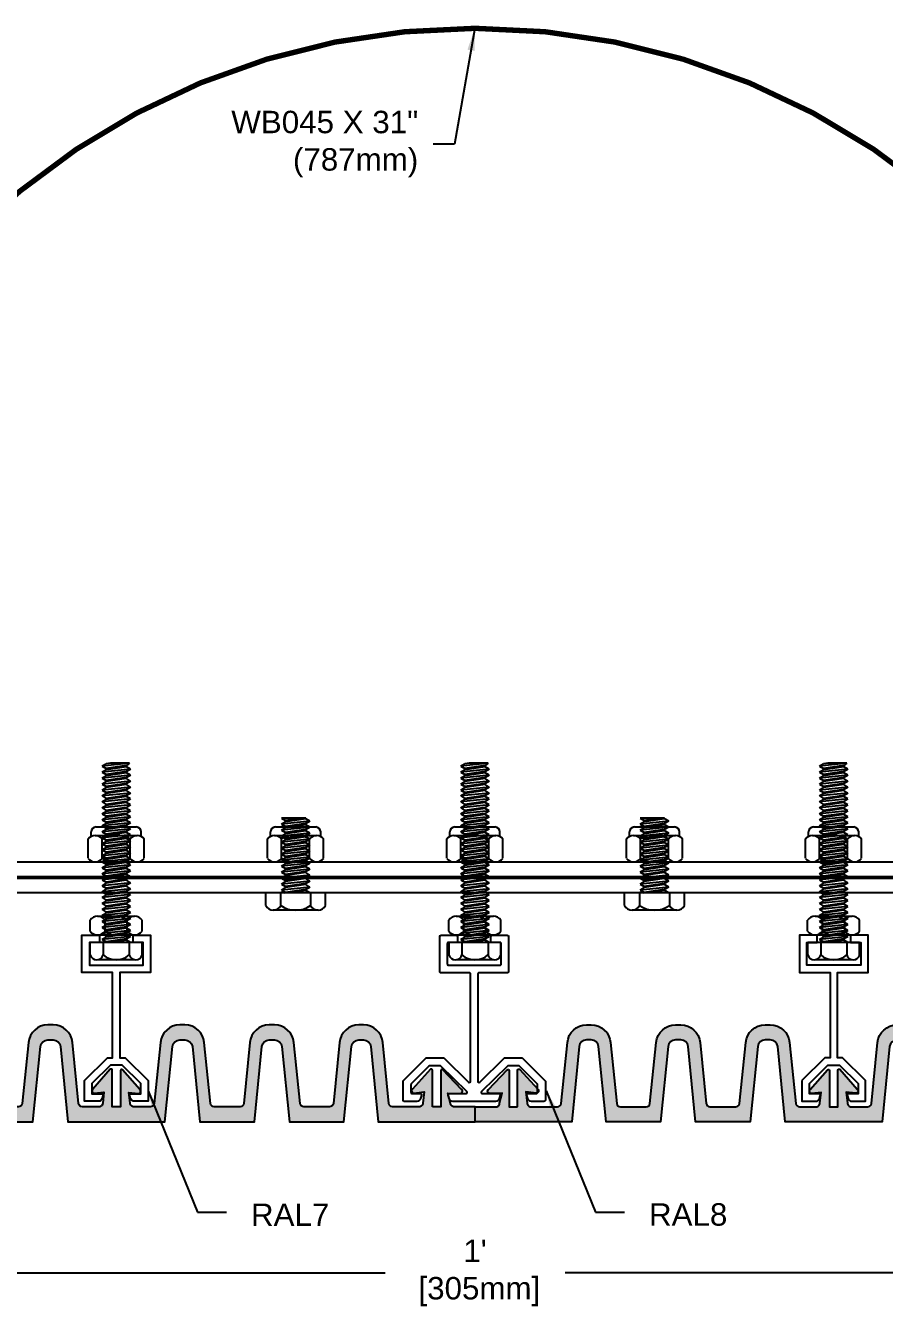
# Model space of a CAD drawing. Header units: inches. Extents: x 1.6 to 29.2, y -12.1 to 19.9.
# Drawn here: x 15.58 to 22.76, y -11.4 to -0.7 of the extents above; entities that cross this region are included whole.
import ezdxf

# ---------------------------------------------------------------- set-up
doc = ezdxf.new("R2010")
doc.units = ezdxf.units.IN
doc.header["$MEASUREMENT"] = 0
for name, color, linetype in [('Anchors', 4, 'Continuous'), ('Dimensions', 3, 'Continuous'), ('Fillers', 2, 'Continuous'), ('Metals', 7, 'Continuous'), ('Text', 2, 'Continuous')]:
    doc.layers.add(name, color=color, linetype=linetype)
doc.styles.add('Arial', font='arial.ttf')
doc.dimstyles.new('Arial', dxfattribs={"dimtxt": 0.1875, "dimasz": 0.1875, "dimexe": 0.1875, "dimexo": 0.1875, "dimgap": 0.1875, "dimtad": 0, "dimtih": 1, "dimtoh": 1, "dimdec": 4, "dimzin": 0, "dimdsep": 46, "dimlunit": 4, "dimtxsty": 'Arial', "dimcen": 0.1875, "dimadec": 0, "dimazin": 0, "dimtfac": 1, "dimtdec": 4, "dimtofl": 0, "dimtmove": 0, "dimatfit": 3, "dimfxl": 0, "dimfrac": 2, "dimtolj": 1, "dimtzin": 0, "dimarcsym": 0})

# ---------------------------------------------------------------- blocks, each defined once
blk = doc.blocks.new('Vs600s')
blk.add_hatch(color=256).paths.add_polyline_path([(6, 0.125), (5.825, 0.125, -0.414214), (5.794, 0.156), (5.772, 0.238), (5.874, 0.235, 0.635343), (5.89, 0.268), (5.732, 0.433, 0.67662), (5.714, 0.427), (5.714, 0.125), (5.644, 0.125), (5.644, 0.43, 0.637589), (5.628, 0.438), (5.476, 0.273, 0.699658), (5.489, 0.238), (5.574, 0.251), (5.564, 0.156, -0.414214), (5.533, 0.125), (5.311, 0.125, -0.388264), (5.28, 0.153), (5.228, 0.661, 0.388879), (5.067, 0.809), (5.028, 0.809, 0.388879), (4.867, 0.661), (4.815, 0.153, -0.388264), (4.784, 0.125), (4.568, 0.125, -0.386279), (4.537, 0.153), (4.485, 0.661, 0.388879), (4.323, 0.809), (4.279, 0.809, 0.388879), (4.118, 0.661), (4.066, 0.153, -0.388264), (4.035, 0.125), (3.819, 0.125, -0.388264), (3.788, 0.153), (3.736, 0.661, 0.388879), (3.574, 0.809), (3.531, 0.809, 0.388879), (3.369, 0.661), (3.317, 0.153, -0.388264), (3.286, 0.125), (3.147, 0.125, -0.414214), (3.116, 0.156), (3.106, 0.243), (3.183, 0.235, 0.684825), (3.196, 0.27), (3.053, 0.433, 0.67662), (3.036, 0.427), (3.036, 0.125), (2.966, 0.125), (2.966, 0.43, 0.637589), (2.949, 0.438), (2.804, 0.273, 0.699658), (2.817, 0.238), (2.896, 0.248), (2.886, 0.156, -0.414214), (2.855, 0.125), (2.716, 0.125, -0.388264), (2.685, 0.153), (2.633, 0.661, 0.388879), (2.471, 0.809), (2.427, 0.809, 0.388879), (2.266, 0.661), (2.214, 0.153, -0.388264), (2.183, 0.125), (1.967, 0.125, -0.388264), (1.936, 0.153), (1.884, 0.661, 0.388879), (1.722, 0.809), (1.679, 0.809, 0.388879), (1.517, 0.661), (1.465, 0.153, -0.386279), (1.434, 0.125), (1.218, 0.125, -0.388264), (1.187, 0.153), (1.135, 0.661, 0.388879), (0.974, 0.809), (0.935, 0.809, 0.388879), (0.774, 0.661), (0.722, 0.153, -0.388264), (0.691, 0.125), (0.447, 0.125, -0.414214), (0.416, 0.156), (0.4, 0.251), (0.48, 0.238, 0.699658), (0.493, 0.273), (0.352, 0.438, 0.637589), (0.336, 0.43), (0.336, 0.125), (0.266, 0.125), (0.266, 0.427, 0.67662), (0.249, 0.433), (0.09, 0.268, 0.635343), (0.106, 0.235), (0.186, 0.25), (0.186, 0.235), (0.188, 0.235), (0.186, 0.227), (0.186, 0.156, -0.414214), (0.155, 0.125), (0, 0.125), (0, 0), (0.811, 0), (0.873, 0.628, -0.388879), (0.935, 0.684), (0.974, 0.684, -0.388879), (1.035, 0.628), (1.098, 0), (1.554, 0), (1.617, 0.628, -0.388879), (1.679, 0.684), (1.722, 0.684, -0.388879), (1.784, 0.628), (1.847, 0), (2.303, 0), (2.366, 0.628, -0.388879), (2.427, 0.684), (2.471, 0.684, -0.388879), (2.533, 0.628), (2.596, 0), (3.406, 0), (3.469, 0.628, -0.388879), (3.531, 0.684), (3.574, 0.684, -0.388879), (3.636, 0.628), (3.699, 0), (4.155, 0), (4.218, 0.628, -0.388879), (4.279, 0.684), (4.323, 0.684, -0.388879), (4.385, 0.628), (4.448, 0), (4.904, 0), (4.967, 0.628, -0.388879), (5.028, 0.684), (5.067, 0.684, -0.388879), (5.129, 0.628), (5.191, 0), (6, 0)])
blk.add_lwpolyline([(5.644, 0.125), (5.644, 0.43, 0.637589), (5.628, 0.438), (5.476, 0.273, 0.699658), (5.489, 0.238), (5.574, 0.251), (5.564, 0.156, -0.414214), (5.533, 0.125), (5.311, 0.125, -0.388264), (5.28, 0.153), (5.228, 0.661, 0.388879), (5.067, 0.809), (5.028, 0.809, 0.388879), (4.867, 0.661), (4.815, 0.153, -0.388264), (4.784, 0.125), (4.568, 0.125, -0.386279), (4.537, 0.153), (4.485, 0.661, 0.388879), (4.323, 0.809), (4.279, 0.809, 0.388879), (4.118, 0.661), (4.066, 0.153, -0.388264), (4.035, 0.125), (3.819, 0.125, -0.388264), (3.788, 0.153), (3.736, 0.661, 0.388879), (3.574, 0.809), (3.531, 0.809, 0.388879), (3.369, 0.661), (3.317, 0.153, -0.388264), (3.286, 0.125), (3.147, 0.125, -0.414214), (3.116, 0.156), (3.106, 0.243), (3.183, 0.235, 0.684825), (3.196, 0.27), (3.053, 0.433, 0.67662), (3.036, 0.427), (3.036, 0.125), (2.966, 0.125), (2.966, 0.43, 0.637589), (2.949, 0.438), (2.804, 0.273, 0.699658), (2.817, 0.238), (2.896, 0.248), (2.886, 0.156, -0.414214), (2.855, 0.125), (2.716, 0.125, -0.388264), (2.685, 0.153), (2.633, 0.661, 0.388879), (2.471, 0.809), (2.427, 0.809, 0.388879), (2.266, 0.661), (2.214, 0.153, -0.388264), (2.183, 0.125), (1.967, 0.125, -0.388264), (1.936, 0.153), (1.884, 0.661, 0.388879), (1.722, 0.809), (1.679, 0.809, 0.388879), (1.517, 0.661), (1.465, 0.153, -0.386279), (1.434, 0.125), (1.218, 0.125, -0.388264), (1.187, 0.153), (1.135, 0.661, 0.388879), (0.974, 0.809), (0.935, 0.809, 0.388879), (0.774, 0.661), (0.722, 0.153, -0.388264), (0.691, 0.125), (0.447, 0.125, -0.414214), (0.416, 0.156), (0.4, 0.251), (0.48, 0.238, 0.699658), (0.493, 0.273), (0.352, 0.438, 0.637589), (0.336, 0.43), (0.336, 0.125), (0.266, 0.125), (0.266, 0.427, 0.67662), (0.249, 0.433), (0.092, 0.27, 0.684825), (0.106, 0.235), (0.186, 0.25), (0.186, 0.156, -0.414214), (0.155, 0.125), (0, 0.125), (0, 0), (0.811, 0), (0.873, 0.628, -0.388879), (0.935, 0.684), (0.974, 0.684, -0.388879), (1.035, 0.628), (1.098, 0), (1.554, 0), (1.617, 0.628, -0.388879), (1.679, 0.684), (1.722, 0.684, -0.388879), (1.784, 0.628), (1.847, 0), (2.303, 0), (2.366, 0.628, -0.388879), (2.427, 0.684), (2.471, 0.684, -0.388879), (2.533, 0.628), (2.596, 0), (3.406, 0), (3.469, 0.628, -0.388879), (3.531, 0.684), (3.574, 0.684, -0.388879), (3.636, 0.628), (3.699, 0), (4.155, 0), (4.218, 0.628, -0.388879), (4.279, 0.684), (4.323, 0.684, -0.388879), (4.385, 0.628), (4.448, 0), (4.904, 0), (4.967, 0.628, -0.388879), (5.028, 0.684), (5.067, 0.684, -0.388879), (5.129, 0.628), (5.191, 0), (6, 0), (6, 0.125), (5.825, 0.125, -0.414214), (5.794, 0.156), (5.772, 0.238), (5.874, 0.235, 0.684825), (5.888, 0.27), (5.732, 0.433, 0.67662), (5.714, 0.427), (5.714, 0.125)], format="xyb", close=True)
blk = doc.blocks.new('H14112')
for p, q in [((-0.155, 0.144), (0.155, 0.144)), ((-0.217, 0.104), (-0.217, 0)), ((-0.119, 0), (-0.085, -0.02)), ((-0.109, 0), (-0.109, 0.104)), ((-0.085, -0.02), (0.048, 0)), ((0.109, 0), (0.109, 0.104)), ((0.217, 0.104), (0.217, 0)), ((-0.217, 0), (0.217, 0)), ((-0.119, -0.05), (0.119, -0.025)), ((-0.119, -0.05), (-0.085, -0.03)), ((-0.119, -0.05), (-0.085, -0.07)), ((-0.119, -0.1), (0.119, -0.075)), ((-0.119, -0.1), (-0.085, -0.08)), ((-0.119, -0.1), (-0.085, -0.12)), ((-0.085, -0.03), (0.085, -0.005)), ((-0.085, -0.02), (-0.085, -0.03)), ((-0.085, -0.07), (0.085, -0.045)), ((-0.085, -0.08), (0.085, -0.055)), ((-0.085, -0.07), (-0.085, -0.08)), ((-0.085, -0.12), (0.085, -0.095)), ((-0.085, -0.13), (0.085, -0.105)), ((0.094, 0), (0.085, -0.005)), ((0.119, -0.025), (0.085, -0.005)), ((0.119, -0.025), (0.085, -0.045)), ((0.085, -0.045), (0.085, -0.055)), ((0.119, -0.075), (0.085, -0.055)), ((0.119, -0.075), (0.085, -0.095)), ((0.085, -0.095), (0.085, -0.105)), ((0.119, -0.125), (0.085, -0.105)), ((-0.119, -0.15), (0.119, -0.125)), ((-0.119, -0.15), (-0.085, -0.13)), ((-0.119, -0.15), (-0.085, -0.17)), ((-0.119, -0.2), (0.119, -0.175)), ((-0.119, -0.2), (-0.085, -0.18)), ((-0.119, -0.2), (-0.085, -0.22)), ((-0.085, -0.12), (-0.085, -0.13)), ((-0.085, -0.17), (0.085, -0.145)), ((-0.085, -0.18), (0.085, -0.155)), ((-0.085, -0.17), (-0.085, -0.18)), ((-0.085, -0.22), (0.085, -0.195)), ((-0.085, -0.23), (0.085, -0.205)), ((0.119, -0.125), (0.085, -0.145)), ((0.085, -0.145), (0.085, -0.155)), ((0.119, -0.175), (0.085, -0.155)), ((0.119, -0.175), (0.085, -0.195)), ((0.085, -0.195), (0.085, -0.205)), ((0.119, -0.225), (0.085, -0.205)), ((-0.119, -0.25), (0.119, -0.225)), ((-0.119, -0.25), (-0.085, -0.23)), ((-0.119, -0.25), (-0.085, -0.27)), ((-0.119, -0.3), (0.119, -0.275)), ((-0.119, -0.3), (-0.085, -0.28)), ((-0.119, -0.3), (-0.085, -0.32)), ((-0.085, -0.22), (-0.085, -0.23)), ((-0.085, -0.27), (0.085, -0.245)), ((-0.085, -0.28), (0.085, -0.255)), ((-0.085, -0.27), (-0.085, -0.28)), ((-0.085, -0.32), (0.085, -0.295)), ((-0.085, -0.33), (0.085, -0.305)), ((-0.085, -0.32), (-0.085, -0.33)), ((0.119, -0.225), (0.085, -0.245)), ((0.085, -0.245), (0.085, -0.255)), ((0.119, -0.275), (0.085, -0.255)), ((0.119, -0.275), (0.085, -0.295)), ((0.085, -0.295), (0.085, -0.305)), ((0.119, -0.325), (0.085, -0.305)), ((-0.119, -0.35), (0.119, -0.325)), ((-0.119, -0.35), (-0.085, -0.33)), ((-0.119, -0.35), (-0.085, -0.37)), ((-0.119, -0.4), (0.119, -0.375)), ((-0.119, -0.4), (-0.085, -0.38)), ((-0.119, -0.4), (-0.085, -0.42)), ((-0.119, -0.45), (0.119, -0.425)), ((-0.085, -0.37), (0.085, -0.345)), ((-0.085, -0.38), (0.085, -0.355)), ((-0.085, -0.37), (-0.085, -0.38)), ((-0.085, -0.42), (0.085, -0.395)), ((-0.085, -0.43), (0.085, -0.405)), ((-0.085, -0.42), (-0.085, -0.43)), ((0.119, -0.325), (0.085, -0.345)), ((0.085, -0.345), (0.085, -0.355)), ((0.119, -0.375), (0.085, -0.355)), ((0.119, -0.375), (0.085, -0.395)), ((0.085, -0.395), (0.085, -0.405)), ((0.119, -0.425), (0.085, -0.405)), ((0.119, -0.425), (0.085, -0.445)), ((-0.119, -0.45), (-0.085, -0.43)), ((-0.119, -0.45), (-0.085, -0.47)), ((-0.119, -0.5), (0.119, -0.475)), ((-0.119, -0.5), (-0.085, -0.48)), ((-0.119, -0.5), (-0.085, -0.52)), ((-0.119, -0.55), (0.119, -0.525)), ((-0.119, -0.55), (-0.085, -0.53)), ((-0.085, -0.47), (0.085, -0.445)), ((-0.085, -0.48), (0.085, -0.455)), ((-0.085, -0.47), (-0.085, -0.48)), ((-0.085, -0.52), (0.085, -0.495)), ((-0.085, -0.53), (0.085, -0.505)), ((-0.085, -0.52), (-0.085, -0.53)), ((0.085, -0.445), (0.085, -0.455)), ((0.119, -0.475), (0.085, -0.455)), ((0.119, -0.475), (0.085, -0.495)), ((0.085, -0.495), (0.085, -0.505)), ((0.119, -0.525), (0.085, -0.505)), ((0.119, -0.525), (0.085, -0.545)), ((-0.119, -0.55), (-0.085, -0.57)), ((-0.119, -0.6), (0.119, -0.575)), ((-0.119, -0.6), (-0.085, -0.58)), ((-0.119, -0.6), (-0.085, -0.62)), ((-0.119, -0.65), (0.119, -0.625)), ((-0.119, -0.65), (-0.085, -0.63)), ((-0.085, -0.57), (0.085, -0.545)), ((-0.085, -0.58), (0.085, -0.555)), ((-0.085, -0.57), (-0.085, -0.58)), ((-0.085, -0.62), (0.085, -0.595)), ((-0.085, -0.63), (0.085, -0.605)), ((-0.085, -0.62), (-0.085, -0.63)), ((0.085, -0.545), (0.085, -0.555)), ((0.119, -0.575), (0.085, -0.555)), ((0.119, -0.575), (0.085, -0.595)), ((0.085, -0.595), (0.085, -0.605)), ((0.119, -0.625), (0.085, -0.605)), ((0.119, -0.625), (0.085, -0.645)), ((-0.119, -0.65), (-0.085, -0.67)), ((-0.119, -0.7), (0.119, -0.675)), ((-0.119, -0.7), (-0.085, -0.68)), ((-0.119, -0.7), (-0.085, -0.72)), ((-0.119, -0.75), (0.119, -0.725)), ((-0.119, -0.75), (-0.085, -0.73)), ((-0.085, -0.67), (0.085, -0.645)), ((-0.085, -0.68), (0.085, -0.655)), ((-0.085, -0.67), (-0.085, -0.68)), ((-0.085, -0.72), (0.085, -0.695)), ((-0.085, -0.73), (0.085, -0.705)), ((-0.085, -0.72), (-0.085, -0.73)), ((-0.085, -0.77), (0.085, -0.745)), ((0.085, -0.645), (0.085, -0.655)), ((0.119, -0.675), (0.085, -0.655)), ((0.119, -0.675), (0.085, -0.695)), ((0.085, -0.695), (0.085, -0.705)), ((0.119, -0.725), (0.085, -0.705)), ((0.119, -0.725), (0.085, -0.745)), ((0.085, -0.745), (0.085, -0.755)), ((-0.119, -0.75), (-0.085, -0.77)), ((-0.119, -0.8), (0.119, -0.775)), ((-0.119, -0.8), (-0.085, -0.78)), ((-0.119, -0.8), (-0.085, -0.82)), ((-0.119, -0.85), (0.119, -0.825)), ((-0.119, -0.85), (-0.085, -0.83)), ((-0.119, -0.85), (-0.085, -0.87)), ((-0.085, -0.78), (0.085, -0.755)), ((-0.085, -0.77), (-0.085, -0.78)), ((-0.085, -0.82), (0.085, -0.795)), ((-0.085, -0.83), (0.085, -0.805)), ((-0.085, -0.82), (-0.085, -0.83)), ((-0.085, -0.87), (0.085, -0.845)), ((-0.085, -0.88), (0.085, -0.855)), ((0.119, -0.775), (0.085, -0.755)), ((0.119, -0.775), (0.085, -0.795)), ((0.085, -0.795), (0.085, -0.805)), ((0.119, -0.825), (0.085, -0.805)), ((0.119, -0.825), (0.085, -0.845)), ((0.085, -0.845), (0.085, -0.855)), ((0.119, -0.875), (0.085, -0.855)), ((-0.119, -0.9), (0.119, -0.875)), ((-0.119, -0.9), (-0.085, -0.88)), ((-0.119, -0.9), (-0.085, -0.92)), ((-0.119, -0.95), (0.119, -0.925)), ((-0.119, -0.95), (-0.085, -0.93)), ((-0.119, -0.95), (-0.085, -0.97)), ((-0.085, -0.87), (-0.085, -0.88)), ((-0.085, -0.92), (0.085, -0.895)), ((-0.085, -0.93), (0.085, -0.905)), ((-0.085, -0.92), (-0.085, -0.93)), ((-0.085, -0.97), (0.085, -0.945)), ((-0.085, -0.98), (0.085, -0.955)), ((0.119, -0.875), (0.085, -0.895)), ((0.085, -0.895), (0.085, -0.905)), ((0.119, -0.925), (0.085, -0.905)), ((0.119, -0.925), (0.085, -0.945)), ((0.085, -0.945), (0.085, -0.955)), ((0.119, -0.975), (0.085, -0.955)), ((-0.119, -1), (0.119, -0.975)), ((-0.119, -1), (-0.085, -0.98)), ((-0.119, -1), (-0.085, -1.02)), ((-0.119, -1.05), (0.119, -1.025)), ((-0.119, -1.05), (-0.085, -1.03)), ((-0.119, -1.05), (-0.085, -1.07)), ((-0.085, -0.97), (-0.085, -0.98)), ((-0.085, -1.02), (0.085, -0.995)), ((-0.085, -1.03), (0.085, -1.005)), ((-0.085, -1.02), (-0.085, -1.03)), ((-0.085, -1.07), (0.085, -1.045)), ((-0.085, -1.08), (0.085, -1.055)), ((-0.085, -1.07), (-0.085, -1.08)), ((0.119, -0.975), (0.085, -0.995)), ((0.085, -0.995), (0.085, -1.005)), ((0.119, -1.025), (0.085, -1.005)), ((0.119, -1.025), (0.085, -1.045)), ((0.085, -1.045), (0.085, -1.055)), ((0.119, -1.075), (0.085, -1.055)), ((-0.119, -1.1), (0.119, -1.075)), ((-0.119, -1.1), (-0.085, -1.08)), ((-0.119, -1.1), (-0.085, -1.12)), ((-0.119, -1.15), (0.119, -1.125)), ((-0.119, -1.15), (-0.085, -1.13)), ((-0.119, -1.15), (-0.085, -1.17)), ((-0.119, -1.2), (0.119, -1.175)), ((-0.085, -1.12), (0.085, -1.095)), ((-0.085, -1.13), (0.085, -1.105)), ((-0.085, -1.12), (-0.085, -1.13)), ((-0.085, -1.17), (0.085, -1.145)), ((-0.085, -1.18), (0.085, -1.155)), ((-0.085, -1.17), (-0.085, -1.18)), ((0.119, -1.075), (0.085, -1.095)), ((0.085, -1.095), (0.085, -1.105)), ((0.119, -1.125), (0.085, -1.105)), ((0.119, -1.125), (0.085, -1.145)), ((0.085, -1.145), (0.085, -1.155)), ((0.119, -1.175), (0.085, -1.155)), ((0.119, -1.175), (0.085, -1.195)), ((-0.119, -1.2), (-0.085, -1.18)), ((-0.119, -1.2), (-0.085, -1.22)), ((-0.119, -1.25), (0.119, -1.225)), ((-0.119, -1.25), (-0.085, -1.23)), ((-0.119, -1.25), (-0.085, -1.27)), ((-0.119, -1.3), (0.119, -1.275)), ((-0.119, -1.3), (-0.085, -1.28)), ((-0.085, -1.22), (0.085, -1.195)), ((-0.085, -1.23), (0.085, -1.205)), ((-0.085, -1.22), (-0.085, -1.23)), ((-0.085, -1.27), (0.085, -1.245)), ((-0.085, -1.28), (0.085, -1.255)), ((-0.085, -1.27), (-0.085, -1.28)), ((0.085, -1.195), (0.085, -1.205)), ((0.119, -1.225), (0.085, -1.205)), ((0.119, -1.225), (0.085, -1.245)), ((0.085, -1.245), (0.085, -1.255)), ((0.119, -1.275), (0.085, -1.255)), ((0.119, -1.275), (0.085, -1.295)), ((-0.119, -1.3), (-0.085, -1.32)), ((-0.119, -1.35), (0.119, -1.325)), ((-0.119, -1.35), (-0.085, -1.33)), ((-0.119, -1.35), (-0.085, -1.37)), ((-0.119, -1.4), (0.119, -1.375)), ((-0.119, -1.4), (-0.085, -1.38)), ((-0.085, -1.32), (0.085, -1.295)), ((-0.085, -1.33), (0.085, -1.305)), ((-0.085, -1.32), (-0.085, -1.33)), ((-0.085, -1.37), (0.085, -1.345)), ((-0.085, -1.38), (0.085, -1.355)), ((-0.085, -1.37), (-0.085, -1.38)), ((0.085, -1.295), (0.085, -1.305)), ((0.119, -1.325), (0.085, -1.305)), ((0.119, -1.325), (0.085, -1.345)), ((0.085, -1.345), (0.085, -1.355)), ((0.119, -1.375), (0.085, -1.355)), ((0.119, -1.375), (0.085, -1.395)), ((-0.119, -1.4), (-0.085, -1.42)), ((-0.119, -1.45), (0.119, -1.425)), ((-0.119, -1.45), (-0.085, -1.43)), ((-0.119, -1.45), (-0.085, -1.47)), ((-0.11, -1.5), (0.119, -1.475)), ((-0.11, -1.5), (-0.085, -1.48)), ((-0.085, -1.42), (0.085, -1.395)), ((-0.085, -1.43), (0.085, -1.405)), ((-0.085, -1.42), (-0.085, -1.43)), ((-0.085, -1.47), (0.085, -1.445)), ((-0.085, -1.48), (0.085, -1.455)), ((-0.085, -1.47), (-0.085, -1.48)), ((0.048, -1.5), (0.085, -1.495)), ((0.085, -1.395), (0.085, -1.405)), ((0.119, -1.425), (0.085, -1.405)), ((0.119, -1.425), (0.085, -1.445)), ((0.085, -1.445), (0.085, -1.455)), ((0.119, -1.475), (0.085, -1.455)), ((0.119, -1.475), (0.085, -1.495)), ((-0.11, -1.5), (0.048, -1.5))]:
    blk.add_line(p, q)
for centre, radius, start, end in [((-0.163, 0.087), 0.057, 17.3212, 162.6788), ((0, -0.024), 0.168, 49.6113, 130.3887), ((0.163, 0.087), 0.057, 17.3212, 162.6788)]:
    blk.add_arc(centre, radius, start, end)
blk = doc.blocks.new('HLN14S')
for p, q in [((-0.21, 0.213), (-0.21, 0.25)), ((-0.176, 0.222), (0.176, 0.222)), ((-0.168, 0.292), (0.168, 0.292)), ((0.21, 0.213), (0.21, 0.25)), ((-0.234, 0.03), (-0.234, 0.192)), ((-0.117, 0.03), (-0.117, 0.192)), ((0.117, 0.03), (0.117, 0.192)), ((0.234, 0.03), (0.234, 0.192)), ((-0.176, 0), (0.176, 0))]:
    blk.add_line(p, q)
for centre, radius, start, end in [((-0.176, 0.149), 0.0723, 35.7751, 144.2249), ((-0.168, 0.25), 0.0418, 90, 180), ((0, -0.022), 0.244, 61.2813, 118.7187), ((0.176, 0.149), 0.0723, 35.7751, 144.2249), ((0.168, 0.25), 0.0418, 0, 90), ((-0.176, 0.072), 0.0723, 215.7751, 324.2249), ((0, 0.244), 0.244, 241.2813, 298.7187), ((0.176, 0.072), 0.0723, 215.7751, 324.2249)]:
    blk.add_arc(centre, radius, start, end)
blk = doc.blocks.new('HJN14')
for p, q in [((-0.155, 0), (0.155, 0)), ((-0.218, -0.124), (-0.218, -0.032)), ((-0.093, -0.124), (-0.093, -0.032)), ((0.093, -0.124), (0.093, -0.032)), ((0.218, -0.124), (0.218, -0.032)), ((-0.155, -0.156), (0.155, -0.156))]:
    blk.add_line(p, q)
for centre, radius, start, end in [((-0.155, -0.077), 0.077, 35.7751, 144.2249), ((0, -0.15), 0.15, 51.8343, 128.1657), ((0.155, -0.077), 0.077, 35.7751, 144.2249), ((-0.155, -0.079), 0.077, 215.7751, 324.2249), ((0, -0.007), 0.15, 231.8343, 308.1657), ((0.155, -0.079), 0.077, 215.7751, 324.2249)]:
    blk.add_arc(centre, radius, start, end)
blk = doc.blocks.new('H1458S')
for p, q in [((-0.188, 0.144), (0.187, 0.144)), ((-0.25, 0.104), (-0.25, 0)), ((-0.25, 0), (0.25, 0)), ((-0.125, 0), (-0.125, 0.104)), ((-0.119, 0), (-0.085, -0.02)), ((-0.085, -0.02), (0.048, 0)), ((0.125, 0), (0.125, 0.104)), ((0.25, 0.104), (0.25, 0)), ((-0.119, -0.05), (0.119, -0.025)), ((-0.119, -0.05), (-0.085, -0.03)), ((-0.119, -0.05), (-0.085, -0.07)), ((-0.119, -0.1), (0.119, -0.075)), ((-0.119, -0.1), (-0.085, -0.08)), ((-0.119, -0.1), (-0.085, -0.12)), ((-0.085, -0.03), (0.085, -0.005)), ((-0.085, -0.02), (-0.085, -0.03)), ((-0.085, -0.07), (0.085, -0.045)), ((-0.085, -0.08), (0.085, -0.055)), ((-0.085, -0.07), (-0.085, -0.08)), ((-0.085, -0.12), (0.085, -0.095)), ((-0.085, -0.13), (0.085, -0.105)), ((0.094, 0), (0.085, -0.005)), ((0.119, -0.025), (0.085, -0.005)), ((0.119, -0.025), (0.085, -0.045)), ((0.085, -0.045), (0.085, -0.055)), ((0.119, -0.075), (0.085, -0.055)), ((0.119, -0.075), (0.085, -0.095)), ((0.085, -0.095), (0.085, -0.105)), ((0.119, -0.125), (0.085, -0.105)), ((-0.119, -0.15), (0.119, -0.125)), ((-0.119, -0.15), (-0.085, -0.13)), ((-0.119, -0.15), (-0.085, -0.17)), ((-0.119, -0.2), (0.119, -0.175)), ((-0.119, -0.2), (-0.085, -0.18)), ((-0.119, -0.2), (-0.085, -0.22)), ((-0.085, -0.12), (-0.085, -0.13)), ((-0.085, -0.17), (0.085, -0.145)), ((-0.085, -0.18), (0.085, -0.155)), ((-0.085, -0.17), (-0.085, -0.18)), ((-0.085, -0.22), (0.085, -0.195)), ((-0.085, -0.23), (0.085, -0.205)), ((0.119, -0.125), (0.085, -0.145)), ((0.085, -0.145), (0.085, -0.155)), ((0.119, -0.175), (0.085, -0.155)), ((0.119, -0.175), (0.085, -0.195)), ((0.085, -0.195), (0.085, -0.205)), ((0.119, -0.225), (0.085, -0.205)), ((-0.119, -0.25), (0.119, -0.225)), ((-0.119, -0.25), (-0.085, -0.23)), ((-0.119, -0.25), (-0.085, -0.27)), ((-0.119, -0.3), (0.119, -0.275)), ((-0.119, -0.3), (-0.085, -0.28)), ((-0.119, -0.3), (-0.085, -0.32)), ((-0.085, -0.22), (-0.085, -0.23)), ((-0.085, -0.27), (0.085, -0.245)), ((-0.085, -0.28), (0.085, -0.255)), ((-0.085, -0.27), (-0.085, -0.28)), ((-0.085, -0.32), (0.085, -0.295)), ((-0.085, -0.33), (0.085, -0.305)), ((-0.085, -0.32), (-0.085, -0.33)), ((0.119, -0.225), (0.085, -0.245)), ((0.085, -0.245), (0.085, -0.255)), ((0.119, -0.275), (0.085, -0.255)), ((0.119, -0.275), (0.085, -0.295)), ((0.085, -0.295), (0.085, -0.305)), ((0.119, -0.325), (0.085, -0.305)), ((-0.119, -0.35), (0.119, -0.325)), ((-0.119, -0.35), (-0.085, -0.33)), ((-0.119, -0.35), (-0.085, -0.37)), ((-0.119, -0.4), (0.119, -0.375)), ((-0.119, -0.4), (-0.085, -0.38)), ((-0.119, -0.4), (-0.085, -0.42)), ((-0.119, -0.45), (0.119, -0.425)), ((-0.085, -0.37), (0.085, -0.345)), ((-0.085, -0.38), (0.085, -0.355)), ((-0.085, -0.37), (-0.085, -0.38)), ((-0.085, -0.42), (0.085, -0.395)), ((-0.085, -0.43), (0.085, -0.405)), ((-0.085, -0.42), (-0.085, -0.43)), ((0.119, -0.325), (0.085, -0.345)), ((0.085, -0.345), (0.085, -0.355)), ((0.119, -0.375), (0.085, -0.355)), ((0.119, -0.375), (0.085, -0.395)), ((0.085, -0.395), (0.085, -0.405)), ((0.119, -0.425), (0.085, -0.405)), ((0.119, -0.425), (0.085, -0.445)), ((-0.119, -0.45), (-0.085, -0.43)), ((-0.119, -0.45), (-0.085, -0.47)), ((-0.119, -0.5), (0.119, -0.475)), ((-0.119, -0.5), (-0.085, -0.48)), ((-0.119, -0.5), (-0.085, -0.52)), ((-0.119, -0.55), (0.119, -0.525)), ((-0.119, -0.55), (-0.085, -0.53)), ((-0.085, -0.47), (0.085, -0.445)), ((-0.085, -0.48), (0.085, -0.455)), ((-0.085, -0.47), (-0.085, -0.48)), ((-0.085, -0.52), (0.085, -0.495)), ((-0.085, -0.53), (0.085, -0.505)), ((-0.085, -0.52), (-0.085, -0.53)), ((0.085, -0.445), (0.085, -0.455)), ((0.119, -0.475), (0.085, -0.455)), ((0.119, -0.475), (0.085, -0.495)), ((0.085, -0.495), (0.085, -0.505)), ((0.119, -0.525), (0.085, -0.505)), ((0.119, -0.525), (0.085, -0.545)), ((-0.119, -0.55), (-0.085, -0.57)), ((-0.119, -0.6), (0.119, -0.575)), ((-0.119, -0.6), (-0.085, -0.58)), ((-0.119, -0.6), (-0.085, -0.62)), ((-0.085, -0.57), (0.085, -0.545)), ((-0.085, -0.58), (0.085, -0.555)), ((-0.085, -0.57), (-0.085, -0.58)), ((-0.085, -0.62), (0.085, -0.595)), ((-0.085, -0.62), (-0.085, -0.625)), ((-0.085, -0.625), (0.119, -0.625)), ((-0.048, -0.625), (0.085, -0.605)), ((0.085, -0.545), (0.085, -0.555)), ((0.119, -0.575), (0.085, -0.555)), ((0.119, -0.575), (0.085, -0.595)), ((0.085, -0.595), (0.085, -0.605)), ((0.119, -0.625), (0.085, -0.605))]:
    blk.add_line(p, q)
for centre, radius, start, end in [((-0.188, 0.075), 0.0688, 24.7615, 155.2385), ((0, -0.071), 0.215, 54.5107, 125.4893), ((0.187, 0.075), 0.0688, 24.7615, 155.2385)]:
    blk.add_arc(centre, radius, start, end)
blk = doc.blocks.new('pantograph - profile')
at = {"layer": 'Metals'}
for points in [[(3.701, 22.862), (14.244, 22.862), (14.244, 22.737), (3.701, 22.737)], [(3.701, 22.727), (14.244, 22.727), (14.244, 22.602), (3.701, 22.602)]]:
    blk.add_lwpolyline(points, close=True, dxfattribs=at)
at = {"layer": 'Anchors', "rotation": 180}
for name, p in [('H14112', (5.972, 22.188)), ('H14112', (8.972, 22.188)), ('H14112', (11.972, 22.188)), ('H1458S', (7.472, 22.602)), ('H1458S', (10.473, 22.602))]:
    blk.add_blockref(name, p, dxfattribs=at)
at = {"layer": 'Anchors'}
for name, p in [('HLN14S', (5.971, 22.862)), ('HLN14S', (7.472, 22.862)), ('HLN14S', (8.971, 22.862)), ('HLN14S', (10.473, 22.862)), ('HLN14S', (11.971, 22.862)), ('HJN14', (5.971, 22.407)), ('HJN14', (8.971, 22.407)), ('HJN14', (11.971, 22.407))]:
    blk.add_blockref(name, p, dxfattribs=at)
blk = doc.blocks.new('*D38')
at = {"layer": 'Defpoints', "color": 0}
for p in [(13.334, -9.861), (25.334, -9.861), (25.334, -11.125)]:
    blk.add_point(p, dxfattribs=at)
at = {"layer": 'Dimensions', "color": 0, "lineweight": -2}
for p, q in [((13.334, -10.048), (13.334, -11.313)), ((25.334, -10.048), (25.334, -11.313)), ((13.522, -11.125), (18.582, -11.125)), ((25.147, -11.125), (20.087, -11.125))]:
    blk.add_line(p, q, dxfattribs=at)
at = {"layer": 'Dimensions', "color": 0}
for points in [[(13.522, -11.094), (13.522, -11.157), (13.334, -11.125)], [(25.147, -11.094), (25.147, -11.157), (25.334, -11.125)]]:
    blk.add_solid(points, dxfattribs=at)
at = {"layer": 'Dimensions', "color": 0, "insert": (19.334, -11.125), "char_height": 0.1875, "attachment_point": 5, "style": 'Arial'}
blk.add_mtext("\\A1;1'\\P [305mm]", dxfattribs=at)
blk = doc.blocks.new('ral7')
blk.add_lwpolyline([(1.881, -0.628), (1.881, -0.801), (1.765, -0.801, -0.339454), (1.735, -0.778), (1.724, -0.739), (1.819, -0.739), (1.819, -0.654), (1.664, -0.499), (1.566, -0.499), (1.411, -0.654), (1.411, -0.739), (1.506, -0.739), (1.496, -0.778, -0.339454), (1.466, -0.801), (1.349, -0.801), (1.349, -0.628), (1.541, -0.437), (1.584, -0.437), (1.584, 0.274), (1.328, 0.274), (1.328, 0.588), (1.475, 0.588), (1.475, 0.526), (1.39, 0.526), (1.39, 0.336), (1.84, 0.336), (1.84, 0.526), (1.755, 0.526), (1.755, 0.588), (1.902, 0.588), (1.902, 0.274), (1.646, 0.274), (1.646, -0.437), (1.69, -0.437)], format="xyb", close=True)
blk = doc.blocks.new('ral8')
blk.add_lwpolyline([(0.635, 1.075, 0.414214), (0.625, 1.065), (0.625, 0.169, 0.664105), (0.642, 0.162), (0.846, 0.361, -0.195981), (0.853, 0.364), (0.993, 0.364, -0.198237), (1, 0.361), (1.187, 0.175, -0.199587), (1.19, 0.168), (1.19, 0.01, -0.414214), (1.18, 0), (1.074, 0, -0.339454), (1.045, 0.023), (1.036, 0.053, -0.493145), (1.046, 0.066), (1.114, 0.066, 0.414214), (1.124, 0.076), (1.124, 0.14, 0.199587), (1.121, 0.147), (0.973, 0.295, 0.198237), (0.966, 0.298), (0.88, 0.298, 0.195981), (0.873, 0.295), (0.656, 0.083, 0.672268), (0.663, 0.066), (0.802, 0.066, -0.493145), (0.812, 0.053), (0.803, 0.023, -0.339454), (0.774, 0), (0.416, 0, -0.339454), (0.387, 0.023), (0.378, 0.053, -0.493145), (0.388, 0.066), (0.527, 0.066, 0.672268), (0.534, 0.083), (0.317, 0.295, 0.195981), (0.31, 0.298), (0.224, 0.298, 0.198237), (0.217, 0.295), (0.069, 0.147, 0.199587), (0.066, 0.14), (0.066, 0.076, 0.414214), (0.076, 0.066), (0.144, 0.066, -0.493145), (0.154, 0.053), (0.145, 0.023, -0.339454), (0.116, 0), (0.01, 0, -0.414214), (0, 0.01), (0, 0.168, -0.199587), (0.003, 0.175), (0.19, 0.361, -0.198237), (0.197, 0.364), (0.337, 0.364, -0.195981), (0.344, 0.361), (0.548, 0.162, 0.664105), (0.565, 0.169), (0.565, 1.065, 0.414214), (0.555, 1.075), (0.318, 1.075, -0.414214), (0.308, 1.085), (0.308, 1.379, -0.414214), (0.318, 1.389), (0.445, 1.389, -0.414214), (0.455, 1.379), (0.455, 1.339, -0.414214), (0.445, 1.329), (0.38, 1.329, 0.414214), (0.37, 1.319), (0.37, 1.149, 0.414214), (0.38, 1.139), (0.81, 1.139, 0.414214), (0.82, 1.149), (0.82, 1.319, 0.414214), (0.81, 1.329), (0.745, 1.329, -0.414214), (0.735, 1.339), (0.735, 1.379, -0.414214), (0.745, 1.389), (0.872, 1.389, -0.414214), (0.882, 1.379), (0.882, 1.085, -0.414214), (0.872, 1.075)], format="xyb", close=True)

msp = doc.modelspace()

# ---------------------------------------------------------------- linework, layer by layer
at = {"layer": 'Fillers', "const_width": 0.045}
msp.add_lwpolyline([(13.33418, -9.68785), (13.33418, -6.71784, -1), (25.33318, -6.71784), (25.33318, -9.68785)], format="xyb", dxfattribs=at)

# ---------------------------------------------------------------- block references
for name, p in [('pantograph - profile', (10.36169, -30.55038)), ('ral8', (18.73213, -9.69092))]:
    msp.add_blockref(name, p)
at = {"layer": 'Fillers'}
msp.add_blockref('Vs600s', (13.33418, -9.86064), dxfattribs=at)
at = {"layer": 'Fillers', "xscale": -1}
msp.add_blockref('Vs600s', (25.33418, -9.86064), dxfattribs=at)
at = {"layer": 'Metals'}
msp.add_blockref('ral7', (14.719, -8.88839), dxfattribs=at)
at = {"layer": 'Metals', "xscale": -1}
msp.add_blockref('ral7', (23.94936, -8.88839), dxfattribs=at)

# ---------------------------------------------------------------- texts
at = {"layer": 'Text', "char_height": 0.1875, "style": 'Arial'}
for s, insert, attachment_point in [('WB045 X 31"\\P(787mm)', (18.85929, -1.6863), 6), ('RAL7', (17.46048, -10.73256), 7), ('RAL8', (20.78909, -10.73267), 7)]:
    msp.add_mtext(s, dxfattribs=dict(at, insert=insert, attachment_point=attachment_point))

# ---------------------------------------------------------------- dimensions: what is measured, and where the dimension line sits
at = {"layer": 'Dimensions'}
dim = msp.add_linear_dim(base=(25.33418, -11.12534), p1=(13.33418, -9.86064), p2=(25.33418, -9.86064), dimstyle='Arial', override={"dimpost": '\\X'}, dxfattribs=at)
dim.commit()
dim.dimension.update_dxf_attribs({"geometry": '*D38', "text_midpoint": (19.33418, -11.12534), "dimtype": 160})

# ---------------------------------------------------------------- leaders
at = {"layer": 'Text'}
for points in [[(19.33368, -0.71834), (19.16154, -1.6863), (18.98429, -1.6863)], [(16.60038, -9.60281), (17.01281, -10.61647), (17.25531, -10.61647)], [(19.92898, -9.60292), (20.34142, -10.61659), (20.58392, -10.61659)]]:
    msp.add_leader(points, dimstyle='Arial', dxfattribs=at)

doc.saveas('drawing.dxf')
